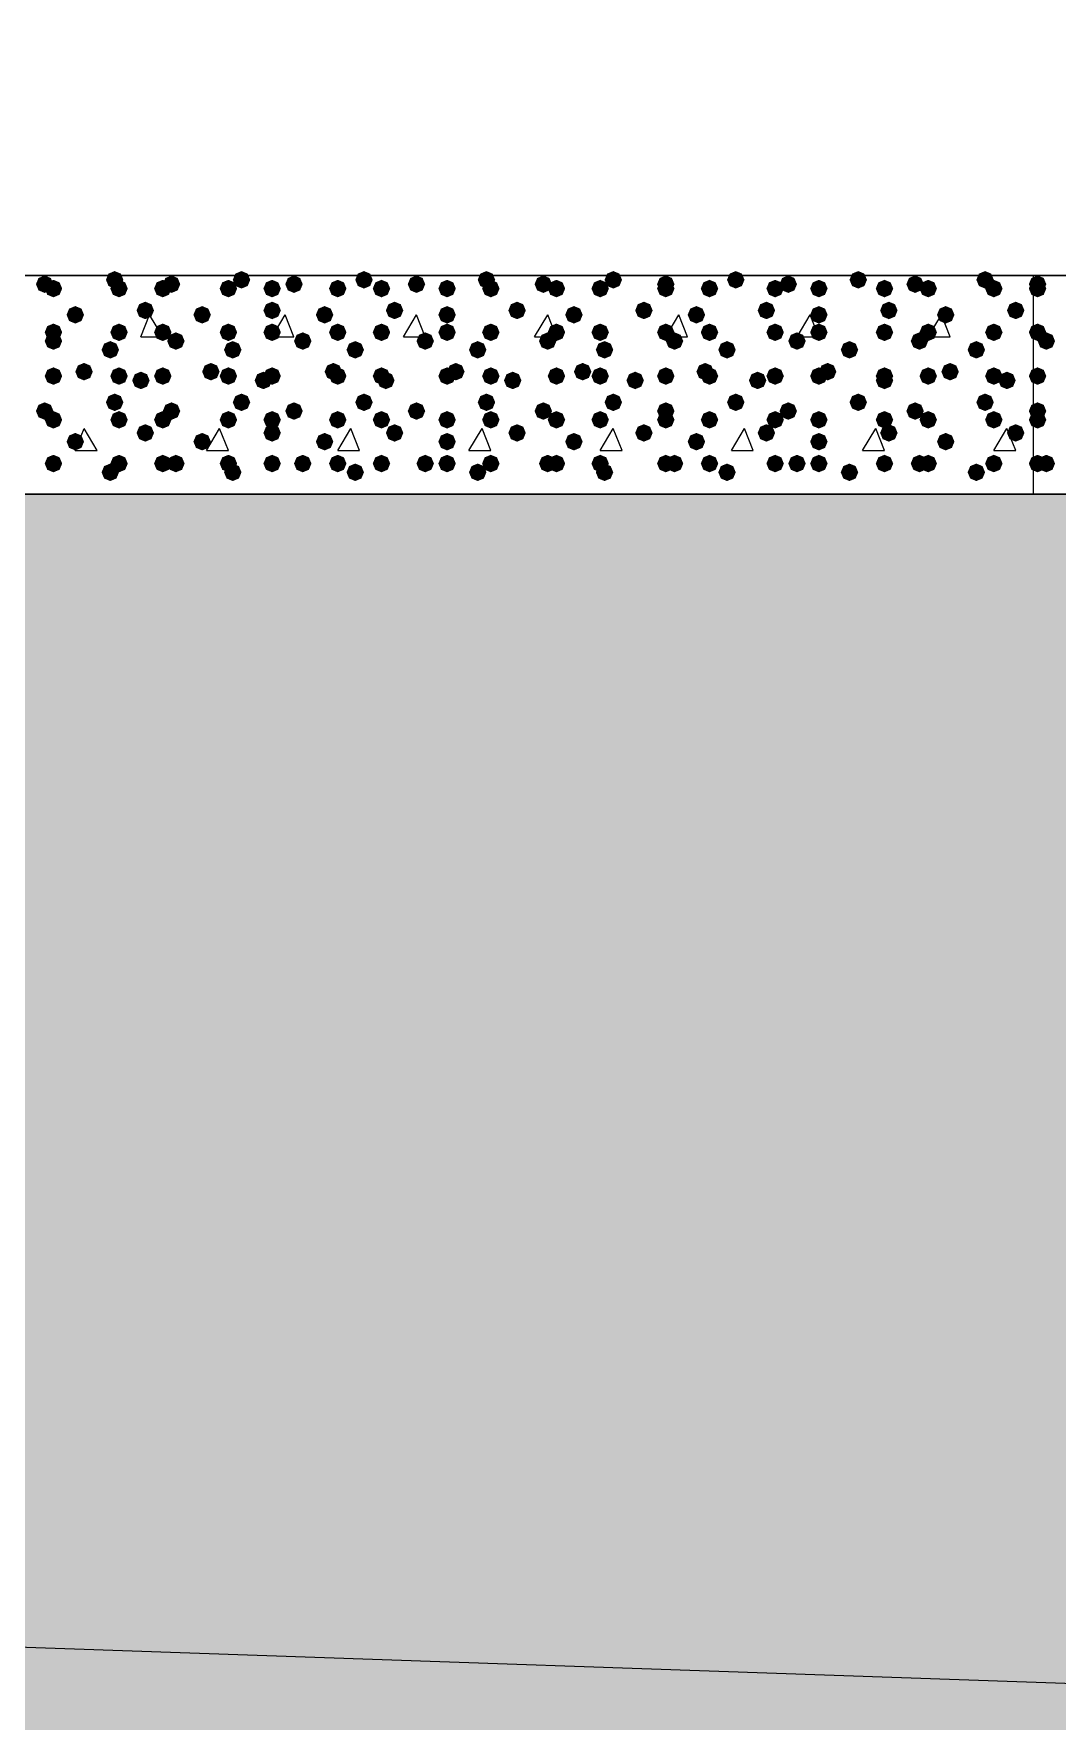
# Model space of a CAD drawing. Header units: millimetres. Extents: x 0 to 420, y 0 to 297.
# Drawn here: x 354.77 to 364.68, y 148.61 to 164.94 of the extents above; entities that cross this region are included whole.
import ezdxf

# ---------------------------------------------------------------- set-up
doc = ezdxf.new("R2010")
doc.units = ezdxf.units.MM
doc.layers.get('0').update_dxf_attribs({"linetype": 'CONTINUOUS'})

msp = doc.modelspace()

# ---------------------------------------------------------------- hatches: boundary and pattern name
at = {"true_color": 0x000008}
for points in [[(354.965, 162.517667), (354.940129, 162.457871), (354.880333, 162.433), (354.820538, 162.457871), (354.795667, 162.517667), (354.820537, 162.577462), (354.880333, 162.602333), (354.940129, 162.577463)], [(355.049667, 162.475333), (355.024796, 162.415537), (354.965, 162.390667), (354.905204, 162.415537), (354.880333, 162.475333), (354.905204, 162.535129), (354.965, 162.56), (355.024796, 162.535129)], [(355.642333, 162.56), (355.617462, 162.500204), (355.557667, 162.475333), (355.497871, 162.500204), (355.473, 162.56), (355.497871, 162.619796), (355.557667, 162.644667), (355.617462, 162.619796)], [(355.684667, 162.475333), (355.659796, 162.415537), (355.6, 162.390667), (355.540204, 162.415537), (355.515333, 162.475333), (355.540204, 162.535129), (355.6, 162.56), (355.659796, 162.535129)], [(356.108, 162.475333), (356.083129, 162.415537), (356.023333, 162.390667), (355.963538, 162.415537), (355.938667, 162.475333), (355.963537, 162.535129), (356.023333, 162.56), (356.083129, 162.535129)], [(356.192667, 162.517667), (356.167796, 162.457871), (356.108, 162.433), (356.048204, 162.457871), (356.023333, 162.517667), (356.048204, 162.577462), (356.108, 162.602333), (356.167796, 162.577463)], [(356.743, 162.475333), (356.718129, 162.415537), (356.658333, 162.390667), (356.598538, 162.415537), (356.573667, 162.475333), (356.598537, 162.535129), (356.658333, 162.56), (356.718129, 162.535129)], [(356.87, 162.56), (356.845129, 162.500204), (356.785333, 162.475333), (356.725537, 162.500204), (356.700667, 162.56), (356.725537, 162.619796), (356.785333, 162.644667), (356.845129, 162.619796)], [(357.166333, 162.475333), (357.141462, 162.415537), (357.081667, 162.390667), (357.021871, 162.415537), (356.997, 162.475333), (357.021871, 162.535129), (357.081667, 162.56), (357.141462, 162.535129)], [(357.378, 162.517667), (357.353129, 162.457871), (357.293333, 162.433), (357.233538, 162.457871), (357.208667, 162.517667), (357.233537, 162.577462), (357.293333, 162.602333), (357.353129, 162.577463)], [(357.801333, 162.475333), (357.776462, 162.415537), (357.716667, 162.390667), (357.656871, 162.415537), (357.632, 162.475333), (357.656871, 162.535129), (357.716667, 162.56), (357.776462, 162.535129)], [(358.055333, 162.56), (358.030463, 162.500204), (357.970667, 162.475333), (357.910871, 162.500204), (357.886, 162.56), (357.910871, 162.619796), (357.970667, 162.644667), (358.030462, 162.619796)], [(358.224667, 162.475333), (358.199796, 162.415537), (358.14, 162.390667), (358.080204, 162.415537), (358.055333, 162.475333), (358.080204, 162.535129), (358.14, 162.56), (358.199796, 162.535129)], [(358.563333, 162.517667), (358.538462, 162.457871), (358.478667, 162.433), (358.418871, 162.457871), (358.394, 162.517667), (358.418871, 162.577462), (358.478667, 162.602333), (358.538462, 162.577463)], [(358.859667, 162.475333), (358.834796, 162.415537), (358.775, 162.390667), (358.715204, 162.415537), (358.690333, 162.475333), (358.715204, 162.535129), (358.775, 162.56), (358.834796, 162.535129)], [(359.240667, 162.56), (359.215796, 162.500204), (359.156, 162.475333), (359.096204, 162.500204), (359.071333, 162.56), (359.096204, 162.619796), (359.156, 162.644667), (359.215796, 162.619796)], [(359.283, 162.475333), (359.258129, 162.415537), (359.198333, 162.390667), (359.138537, 162.415537), (359.113667, 162.475333), (359.138537, 162.535129), (359.198333, 162.56), (359.258129, 162.535129)], [(359.791, 162.517667), (359.766129, 162.457871), (359.706333, 162.433), (359.646538, 162.457871), (359.621667, 162.517667), (359.646537, 162.577462), (359.706333, 162.602333), (359.766129, 162.577463)], [(359.918, 162.475333), (359.893129, 162.415537), (359.833333, 162.390667), (359.773537, 162.415537), (359.748667, 162.475333), (359.773537, 162.535129), (359.833333, 162.56), (359.893129, 162.535129)], [(360.341333, 162.475333), (360.316462, 162.415537), (360.256667, 162.390667), (360.196871, 162.415537), (360.172, 162.475333), (360.196871, 162.535129), (360.256667, 162.56), (360.316462, 162.535129)], [(360.468333, 162.56), (360.443463, 162.500204), (360.383667, 162.475333), (360.323871, 162.500204), (360.299, 162.56), (360.323871, 162.619796), (360.383667, 162.644667), (360.443462, 162.619796)], [(360.976333, 162.517667), (360.951462, 162.457871), (360.891667, 162.433), (360.831871, 162.457871), (360.807, 162.517667), (360.831871, 162.577462), (360.891667, 162.602333), (360.951462, 162.577463)], [(360.976333, 162.475333), (360.951462, 162.415537), (360.891667, 162.390667), (360.831871, 162.415537), (360.807, 162.475333), (360.831871, 162.535129), (360.891667, 162.56), (360.951462, 162.535129)], [(361.399667, 162.475333), (361.374796, 162.415537), (361.315, 162.390667), (361.255204, 162.415537), (361.230333, 162.475333), (361.255204, 162.535129), (361.315, 162.56), (361.374796, 162.535129)], [(361.653667, 162.56), (361.628796, 162.500204), (361.569, 162.475333), (361.509204, 162.500204), (361.484333, 162.56), (361.509204, 162.619796), (361.569, 162.644667), (361.628796, 162.619796)], [(362.034667, 162.475333), (362.009796, 162.415537), (361.95, 162.390667), (361.890204, 162.415537), (361.865333, 162.475333), (361.890204, 162.535129), (361.95, 162.56), (362.009796, 162.535129)], [(362.161667, 162.517667), (362.136796, 162.457871), (362.077, 162.433), (362.017204, 162.457871), (361.992333, 162.517667), (362.017204, 162.577462), (362.077, 162.602333), (362.136796, 162.577463)], [(362.458, 162.475333), (362.433129, 162.415537), (362.373333, 162.390667), (362.313538, 162.415537), (362.288667, 162.475333), (362.313537, 162.535129), (362.373333, 162.56), (362.433129, 162.535129)], [(362.839, 162.56), (362.814129, 162.500204), (362.754333, 162.475333), (362.694537, 162.500204), (362.669667, 162.56), (362.694537, 162.619796), (362.754333, 162.644667), (362.814129, 162.619796)], [(363.093, 162.475333), (363.068129, 162.415537), (363.008333, 162.390667), (362.948537, 162.415537), (362.923667, 162.475333), (362.948537, 162.535129), (363.008333, 162.56), (363.068129, 162.535129)], [(363.389333, 162.517667), (363.364462, 162.457871), (363.304667, 162.433), (363.244871, 162.457871), (363.22, 162.517667), (363.244871, 162.577462), (363.304667, 162.602333), (363.364462, 162.577463)], [(363.516333, 162.475333), (363.491463, 162.415537), (363.431667, 162.390667), (363.371871, 162.415537), (363.347, 162.475333), (363.371871, 162.535129), (363.431667, 162.56), (363.491462, 162.535129)], [(364.066667, 162.56), (364.041796, 162.500204), (363.982, 162.475333), (363.922204, 162.500204), (363.897333, 162.56), (363.922204, 162.619796), (363.982, 162.644667), (364.041796, 162.619796)], [(364.151333, 162.475333), (364.126463, 162.415537), (364.066667, 162.390667), (364.006871, 162.415537), (363.982, 162.475333), (364.006871, 162.535129), (364.066667, 162.56), (364.126462, 162.535129)], [(355.938667, 162.263667), (355.913796, 162.203871), (355.854, 162.179), (355.794204, 162.203871), (355.769333, 162.263667), (355.794204, 162.323462), (355.854, 162.348333), (355.913796, 162.323463)], [(357.166333, 162.263667), (357.141462, 162.203871), (357.081667, 162.179), (357.021871, 162.203871), (356.997, 162.263667), (357.021871, 162.323462), (357.081667, 162.348333), (357.141462, 162.323463)], [(358.351667, 162.263667), (358.326796, 162.203871), (358.267, 162.179), (358.207204, 162.203871), (358.182333, 162.263667), (358.207204, 162.323462), (358.267, 162.348333), (358.326796, 162.323463)], [(359.537, 162.263667), (359.512129, 162.203871), (359.452333, 162.179), (359.392538, 162.203871), (359.367667, 162.263667), (359.392537, 162.323462), (359.452333, 162.348333), (359.512129, 162.323463)], [(360.764667, 162.263667), (360.739796, 162.203871), (360.68, 162.179), (360.620204, 162.203871), (360.595333, 162.263667), (360.620204, 162.323462), (360.68, 162.348333), (360.739796, 162.323463)], [(361.95, 162.263667), (361.925129, 162.203871), (361.865333, 162.179), (361.805538, 162.203871), (361.780667, 162.263667), (361.805537, 162.323462), (361.865333, 162.348333), (361.925129, 162.323463)], [(363.135333, 162.263667), (363.110463, 162.203871), (363.050667, 162.179), (362.990871, 162.203871), (362.966, 162.263667), (362.990871, 162.323462), (363.050667, 162.348333), (363.110462, 162.323463)], [(364.363, 162.263667), (364.338129, 162.203871), (364.278333, 162.179), (364.218538, 162.203871), (364.193667, 162.263667), (364.218537, 162.323462), (364.278333, 162.348333), (364.338129, 162.323463)], [(355.261333, 162.221333), (355.236463, 162.161537), (355.176667, 162.136667), (355.116871, 162.161537), (355.092, 162.221333), (355.116871, 162.281129), (355.176667, 162.306), (355.236462, 162.281129)], [(356.489, 162.221333), (356.464129, 162.161537), (356.404333, 162.136667), (356.344538, 162.161537), (356.319667, 162.221333), (356.344537, 162.281129), (356.404333, 162.306), (356.464129, 162.281129)], [(357.674333, 162.221333), (357.649462, 162.161537), (357.589667, 162.136667), (357.529871, 162.161537), (357.505, 162.221333), (357.529871, 162.281129), (357.589667, 162.306), (357.649462, 162.281129)], [(358.859667, 162.221333), (358.834796, 162.161537), (358.775, 162.136667), (358.715204, 162.161537), (358.690333, 162.221333), (358.715204, 162.281129), (358.775, 162.306), (358.834796, 162.281129)], [(360.087333, 162.221333), (360.062462, 162.161537), (360.002667, 162.136667), (359.942871, 162.161537), (359.918, 162.221333), (359.942871, 162.281129), (360.002667, 162.306), (360.062462, 162.281129)], [(361.272667, 162.221333), (361.247796, 162.161537), (361.188, 162.136667), (361.128204, 162.161537), (361.103333, 162.221333), (361.128204, 162.281129), (361.188, 162.306), (361.247796, 162.281129)], [(362.458, 162.221333), (362.433129, 162.161537), (362.373333, 162.136667), (362.313538, 162.161537), (362.288667, 162.221333), (362.313537, 162.281129), (362.373333, 162.306), (362.433129, 162.281129)], [(363.685667, 162.221333), (363.660796, 162.161537), (363.601, 162.136667), (363.541204, 162.161537), (363.516333, 162.221333), (363.541204, 162.281129), (363.601, 162.306), (363.660796, 162.281129)], [(355.049667, 162.052), (355.024796, 161.992204), (354.965, 161.967333), (354.905204, 161.992204), (354.880333, 162.052), (354.905204, 162.111796), (354.965, 162.136667), (355.024796, 162.111796)], [(355.049667, 161.967333), (355.024796, 161.907537), (354.965, 161.882667), (354.905204, 161.907537), (354.880333, 161.967333), (354.905204, 162.027129), (354.965, 162.052), (355.024796, 162.027129)], [(355.684667, 162.052), (355.659796, 161.992204), (355.6, 161.967333), (355.540204, 161.992204), (355.515333, 162.052), (355.540204, 162.111796), (355.6, 162.136667), (355.659796, 162.111796)], [(356.108, 162.052), (356.083129, 161.992204), (356.023333, 161.967333), (355.963538, 161.992204), (355.938667, 162.052), (355.963537, 162.111796), (356.023333, 162.136667), (356.083129, 162.111796)], [(356.235, 161.967333), (356.210129, 161.907537), (356.150333, 161.882667), (356.090537, 161.907537), (356.065667, 161.967333), (356.090537, 162.027129), (356.150333, 162.052), (356.210129, 162.027129)], [(356.743, 162.052), (356.718129, 161.992204), (356.658333, 161.967333), (356.598538, 161.992204), (356.573667, 162.052), (356.598537, 162.111796), (356.658333, 162.136667), (356.718129, 162.111796)], [(357.166333, 162.052), (357.141462, 161.992204), (357.081667, 161.967333), (357.021871, 161.992204), (356.997, 162.052), (357.021871, 162.111796), (357.081667, 162.136667), (357.141462, 162.111796)], [(357.462667, 161.967333), (357.437796, 161.907537), (357.378, 161.882667), (357.318204, 161.907537), (357.293333, 161.967333), (357.318204, 162.027129), (357.378, 162.052), (357.437796, 162.027129)], [(357.801333, 162.052), (357.776462, 161.992204), (357.716667, 161.967333), (357.656871, 161.992204), (357.632, 162.052), (357.656871, 162.111796), (357.716667, 162.136667), (357.776462, 162.111796)], [(358.224667, 162.052), (358.199796, 161.992204), (358.14, 161.967333), (358.080204, 161.992204), (358.055333, 162.052), (358.080204, 162.111796), (358.14, 162.136667), (358.199796, 162.111796)], [(358.648, 161.967333), (358.623129, 161.907537), (358.563333, 161.882667), (358.503537, 161.907537), (358.478667, 161.967333), (358.503537, 162.027129), (358.563333, 162.052), (358.623129, 162.027129)], [(358.859667, 162.052), (358.834796, 161.992204), (358.775, 161.967333), (358.715204, 161.992204), (358.690333, 162.052), (358.715204, 162.111796), (358.775, 162.136667), (358.834796, 162.111796)], [(359.283, 162.052), (359.258129, 161.992204), (359.198333, 161.967333), (359.138537, 161.992204), (359.113667, 162.052), (359.138537, 162.111796), (359.198333, 162.136667), (359.258129, 162.111796)], [(359.833333, 161.967333), (359.808463, 161.907537), (359.748667, 161.882667), (359.688871, 161.907537), (359.664, 161.967333), (359.688871, 162.027129), (359.748667, 162.052), (359.808462, 162.027129)], [(359.918, 162.052), (359.893129, 161.992204), (359.833333, 161.967333), (359.773537, 161.992204), (359.748667, 162.052), (359.773537, 162.111796), (359.833333, 162.136667), (359.893129, 162.111796)], [(360.341333, 162.052), (360.316462, 161.992204), (360.256667, 161.967333), (360.196871, 161.992204), (360.172, 162.052), (360.196871, 162.111796), (360.256667, 162.136667), (360.316462, 162.111796)], [(360.976333, 162.052), (360.951462, 161.992204), (360.891667, 161.967333), (360.831871, 161.992204), (360.807, 162.052), (360.831871, 162.111796), (360.891667, 162.136667), (360.951462, 162.111796)], [(361.061, 161.967333), (361.036129, 161.907537), (360.976333, 161.882667), (360.916538, 161.907537), (360.891667, 161.967333), (360.916537, 162.027129), (360.976333, 162.052), (361.036129, 162.027129)], [(361.399667, 162.052), (361.374796, 161.992204), (361.315, 161.967333), (361.255204, 161.992204), (361.230333, 162.052), (361.255204, 162.111796), (361.315, 162.136667), (361.374796, 162.111796)], [(362.034667, 162.052), (362.009796, 161.992204), (361.95, 161.967333), (361.890204, 161.992204), (361.865333, 162.052), (361.890204, 162.111796), (361.95, 162.136667), (362.009796, 162.111796)], [(362.246333, 161.967333), (362.221462, 161.907537), (362.161667, 161.882667), (362.101871, 161.907537), (362.077, 161.967333), (362.101871, 162.027129), (362.161667, 162.052), (362.221462, 162.027129)], [(362.458, 162.052), (362.433129, 161.992204), (362.373333, 161.967333), (362.313538, 161.992204), (362.288667, 162.052), (362.313537, 162.111796), (362.373333, 162.136667), (362.433129, 162.111796)], [(363.093, 162.052), (363.068129, 161.992204), (363.008333, 161.967333), (362.948537, 161.992204), (362.923667, 162.052), (362.948537, 162.111796), (363.008333, 162.136667), (363.068129, 162.111796)], [(363.431667, 161.967333), (363.406796, 161.907537), (363.347, 161.882667), (363.287204, 161.907537), (363.262333, 161.967333), (363.287204, 162.027129), (363.347, 162.052), (363.406796, 162.027129)], [(363.516333, 162.052), (363.491463, 161.992204), (363.431667, 161.967333), (363.371871, 161.992204), (363.347, 162.052), (363.371871, 162.111796), (363.431667, 162.136667), (363.491462, 162.111796)], [(364.151333, 162.052), (364.126463, 161.992204), (364.066667, 161.967333), (364.006871, 161.992204), (363.982, 162.052), (364.006871, 162.111796), (364.066667, 162.136667), (364.126462, 162.111796)], [(355.6, 161.882667), (355.575129, 161.822871), (355.515333, 161.798), (355.455537, 161.822871), (355.430667, 161.882667), (355.455537, 161.942462), (355.515333, 161.967333), (355.575129, 161.942463)], [(356.785333, 161.882667), (356.760463, 161.822871), (356.700667, 161.798), (356.640871, 161.822871), (356.616, 161.882667), (356.640871, 161.942462), (356.700667, 161.967333), (356.760462, 161.942463)], [(357.970667, 161.882667), (357.945796, 161.822871), (357.886, 161.798), (357.826204, 161.822871), (357.801333, 161.882667), (357.826204, 161.942462), (357.886, 161.967333), (357.945796, 161.942463)], [(359.156, 161.882667), (359.131129, 161.822871), (359.071333, 161.798), (359.011537, 161.822871), (358.986667, 161.882667), (359.011537, 161.942462), (359.071333, 161.967333), (359.131129, 161.942463)], [(360.383667, 161.882667), (360.358796, 161.822871), (360.299, 161.798), (360.239204, 161.822871), (360.214333, 161.882667), (360.239204, 161.942462), (360.299, 161.967333), (360.358796, 161.942463)], [(361.569, 161.882667), (361.544129, 161.822871), (361.484333, 161.798), (361.424537, 161.822871), (361.399667, 161.882667), (361.424537, 161.942462), (361.484333, 161.967333), (361.544129, 161.942463)], [(362.754333, 161.882667), (362.729462, 161.822871), (362.669667, 161.798), (362.609871, 161.822871), (362.585, 161.882667), (362.609871, 161.942462), (362.669667, 161.967333), (362.729462, 161.942463)], [(363.982, 161.882667), (363.957129, 161.822871), (363.897333, 161.798), (363.837538, 161.822871), (363.812667, 161.882667), (363.837537, 161.942462), (363.897333, 161.967333), (363.957129, 161.942463)], [(355.049667, 161.628667), (355.024796, 161.568871), (354.965, 161.544), (354.905204, 161.568871), (354.880333, 161.628667), (354.905204, 161.688462), (354.965, 161.713333), (355.024796, 161.688463)], [(355.346, 161.671), (355.321129, 161.611204), (355.261333, 161.586333), (355.201537, 161.611204), (355.176667, 161.671), (355.201537, 161.730796), (355.261333, 161.755667), (355.321129, 161.730796)], [(355.684667, 161.628667), (355.659796, 161.568871), (355.6, 161.544), (355.540204, 161.568871), (355.515333, 161.628667), (355.540204, 161.688462), (355.6, 161.713333), (355.659796, 161.688463)], [(355.896333, 161.586333), (355.871463, 161.526537), (355.811667, 161.501667), (355.751871, 161.526537), (355.727, 161.586333), (355.751871, 161.646129), (355.811667, 161.671), (355.871462, 161.646129)], [(356.108, 161.628667), (356.083129, 161.568871), (356.023333, 161.544), (355.963538, 161.568871), (355.938667, 161.628667), (355.963537, 161.688462), (356.023333, 161.713333), (356.083129, 161.688463)], [(356.573667, 161.671), (356.548796, 161.611204), (356.489, 161.586333), (356.429204, 161.611204), (356.404333, 161.671), (356.429204, 161.730796), (356.489, 161.755667), (356.548796, 161.730796)], [(356.743, 161.628667), (356.718129, 161.568871), (356.658333, 161.544), (356.598538, 161.568871), (356.573667, 161.628667), (356.598537, 161.688462), (356.658333, 161.713333), (356.718129, 161.688463)], [(357.081667, 161.586333), (357.056796, 161.526537), (356.997, 161.501667), (356.937204, 161.526537), (356.912333, 161.586333), (356.937204, 161.646129), (356.997, 161.671), (357.056796, 161.646129)], [(357.166333, 161.628667), (357.141462, 161.568871), (357.081667, 161.544), (357.021871, 161.568871), (356.997, 161.628667), (357.021871, 161.688462), (357.081667, 161.713333), (357.141462, 161.688463)], [(357.759, 161.671), (357.734129, 161.611204), (357.674333, 161.586333), (357.614537, 161.611204), (357.589667, 161.671), (357.614537, 161.730796), (357.674333, 161.755667), (357.734129, 161.730796)], [(357.801333, 161.628667), (357.776462, 161.568871), (357.716667, 161.544), (357.656871, 161.568871), (357.632, 161.628667), (357.656871, 161.688462), (357.716667, 161.713333), (357.776462, 161.688463)], [(358.224667, 161.628667), (358.199796, 161.568871), (358.14, 161.544), (358.080204, 161.568871), (358.055333, 161.628667), (358.080204, 161.688462), (358.14, 161.713333), (358.199796, 161.688463)], [(358.267, 161.586333), (358.242129, 161.526537), (358.182333, 161.501667), (358.122538, 161.526537), (358.097667, 161.586333), (358.122537, 161.646129), (358.182333, 161.671), (358.242129, 161.646129)], [(358.859667, 161.628667), (358.834796, 161.568871), (358.775, 161.544), (358.715204, 161.568871), (358.690333, 161.628667), (358.715204, 161.688462), (358.775, 161.713333), (358.834796, 161.688463)], [(358.944333, 161.671), (358.919462, 161.611204), (358.859667, 161.586333), (358.799871, 161.611204), (358.775, 161.671), (358.799871, 161.730796), (358.859667, 161.755667), (358.919462, 161.730796)], [(359.283, 161.628667), (359.258129, 161.568871), (359.198333, 161.544), (359.138537, 161.568871), (359.113667, 161.628667), (359.138537, 161.688462), (359.198333, 161.713333), (359.258129, 161.688463)], [(359.494667, 161.586333), (359.469796, 161.526537), (359.41, 161.501667), (359.350204, 161.526537), (359.325333, 161.586333), (359.350204, 161.646129), (359.41, 161.671), (359.469796, 161.646129)], [(359.918, 161.628667), (359.893129, 161.568871), (359.833333, 161.544), (359.773537, 161.568871), (359.748667, 161.628667), (359.773537, 161.688462), (359.833333, 161.713333), (359.893129, 161.688463)], [(360.172, 161.671), (360.147129, 161.611204), (360.087333, 161.586333), (360.027537, 161.611204), (360.002667, 161.671), (360.027537, 161.730796), (360.087333, 161.755667), (360.147129, 161.730796)], [(360.341333, 161.628667), (360.316462, 161.568871), (360.256667, 161.544), (360.196871, 161.568871), (360.172, 161.628667), (360.196871, 161.688462), (360.256667, 161.713333), (360.316462, 161.688463)], [(360.68, 161.586333), (360.655129, 161.526537), (360.595333, 161.501667), (360.535538, 161.526537), (360.510667, 161.586333), (360.535537, 161.646129), (360.595333, 161.671), (360.655129, 161.646129)], [(360.976333, 161.628667), (360.951462, 161.568871), (360.891667, 161.544), (360.831871, 161.568871), (360.807, 161.628667), (360.831871, 161.688462), (360.891667, 161.713333), (360.951462, 161.688463)], [(361.357333, 161.671), (361.332462, 161.611204), (361.272667, 161.586333), (361.212871, 161.611204), (361.188, 161.671), (361.212871, 161.730796), (361.272667, 161.755667), (361.332462, 161.730796)], [(361.399667, 161.628667), (361.374796, 161.568871), (361.315, 161.544), (361.255204, 161.568871), (361.230333, 161.628667), (361.255204, 161.688462), (361.315, 161.713333), (361.374796, 161.688463)], [(361.865333, 161.586333), (361.840463, 161.526537), (361.780667, 161.501667), (361.720871, 161.526537), (361.696, 161.586333), (361.720871, 161.646129), (361.780667, 161.671), (361.840462, 161.646129)], [(362.034667, 161.628667), (362.009796, 161.568871), (361.95, 161.544), (361.890204, 161.568871), (361.865333, 161.628667), (361.890204, 161.688462), (361.95, 161.713333), (362.009796, 161.688463)], [(362.458, 161.628667), (362.433129, 161.568871), (362.373333, 161.544), (362.313538, 161.568871), (362.288667, 161.628667), (362.313537, 161.688462), (362.373333, 161.713333), (362.433129, 161.688463)], [(362.542667, 161.671), (362.517796, 161.611204), (362.458, 161.586333), (362.398204, 161.611204), (362.373333, 161.671), (362.398204, 161.730796), (362.458, 161.755667), (362.517796, 161.730796)], [(363.093, 161.628667), (363.068129, 161.568871), (363.008333, 161.544), (362.948537, 161.568871), (362.923667, 161.628667), (362.948537, 161.688462), (363.008333, 161.713333), (363.068129, 161.688463)], [(363.093, 161.586333), (363.068129, 161.526537), (363.008333, 161.501667), (362.948537, 161.526537), (362.923667, 161.586333), (362.948537, 161.646129), (363.008333, 161.671), (363.068129, 161.646129)], [(363.516333, 161.628667), (363.491463, 161.568871), (363.431667, 161.544), (363.371871, 161.568871), (363.347, 161.628667), (363.371871, 161.688462), (363.431667, 161.713333), (363.491462, 161.688463)], [(363.728, 161.671), (363.703129, 161.611204), (363.643333, 161.586333), (363.583538, 161.611204), (363.558667, 161.671), (363.583537, 161.730796), (363.643333, 161.755667), (363.703129, 161.730796)], [(364.151333, 161.628667), (364.126463, 161.568871), (364.066667, 161.544), (364.006871, 161.568871), (363.982, 161.628667), (364.006871, 161.688462), (364.066667, 161.713333), (364.126462, 161.688463)], [(364.278333, 161.586333), (364.253462, 161.526537), (364.193667, 161.501667), (364.133871, 161.526537), (364.109, 161.586333), (364.133871, 161.646129), (364.193667, 161.671), (364.253462, 161.646129)], [(354.965, 161.29), (354.940129, 161.230204), (354.880333, 161.205333), (354.820538, 161.230204), (354.795667, 161.29), (354.820537, 161.349796), (354.880333, 161.374667), (354.940129, 161.349796)], [(355.642333, 161.374667), (355.617462, 161.314871), (355.557667, 161.29), (355.497871, 161.314871), (355.473, 161.374667), (355.497871, 161.434462), (355.557667, 161.459333), (355.617462, 161.434463)], [(356.192667, 161.29), (356.167796, 161.230204), (356.108, 161.205333), (356.048204, 161.230204), (356.023333, 161.29), (356.048204, 161.349796), (356.108, 161.374667), (356.167796, 161.349796)], [(356.87, 161.374667), (356.845129, 161.314871), (356.785333, 161.29), (356.725537, 161.314871), (356.700667, 161.374667), (356.725537, 161.434462), (356.785333, 161.459333), (356.845129, 161.434463)], [(357.378, 161.29), (357.353129, 161.230204), (357.293333, 161.205333), (357.233538, 161.230204), (357.208667, 161.29), (357.233537, 161.349796), (357.293333, 161.374667), (357.353129, 161.349796)], [(358.055333, 161.374667), (358.030463, 161.314871), (357.970667, 161.29), (357.910871, 161.314871), (357.886, 161.374667), (357.910871, 161.434462), (357.970667, 161.459333), (358.030462, 161.434463)], [(358.563333, 161.29), (358.538462, 161.230204), (358.478667, 161.205333), (358.418871, 161.230204), (358.394, 161.29), (358.418871, 161.349796), (358.478667, 161.374667), (358.538462, 161.349796)], [(359.240667, 161.374667), (359.215796, 161.314871), (359.156, 161.29), (359.096204, 161.314871), (359.071333, 161.374667), (359.096204, 161.434462), (359.156, 161.459333), (359.215796, 161.434463)], [(359.791, 161.29), (359.766129, 161.230204), (359.706333, 161.205333), (359.646538, 161.230204), (359.621667, 161.29), (359.646537, 161.349796), (359.706333, 161.374667), (359.766129, 161.349796)], [(360.468333, 161.374667), (360.443463, 161.314871), (360.383667, 161.29), (360.323871, 161.314871), (360.299, 161.374667), (360.323871, 161.434462), (360.383667, 161.459333), (360.443462, 161.434463)], [(360.976333, 161.29), (360.951462, 161.230204), (360.891667, 161.205333), (360.831871, 161.230204), (360.807, 161.29), (360.831871, 161.349796), (360.891667, 161.374667), (360.951462, 161.349796)], [(361.653667, 161.374667), (361.628796, 161.314871), (361.569, 161.29), (361.509204, 161.314871), (361.484333, 161.374667), (361.509204, 161.434462), (361.569, 161.459333), (361.628796, 161.434463)], [(362.161667, 161.29), (362.136796, 161.230204), (362.077, 161.205333), (362.017204, 161.230204), (361.992333, 161.29), (362.017204, 161.349796), (362.077, 161.374667), (362.136796, 161.349796)], [(362.839, 161.374667), (362.814129, 161.314871), (362.754333, 161.29), (362.694537, 161.314871), (362.669667, 161.374667), (362.694537, 161.434462), (362.754333, 161.459333), (362.814129, 161.434463)], [(363.389333, 161.29), (363.364462, 161.230204), (363.304667, 161.205333), (363.244871, 161.230204), (363.22, 161.29), (363.244871, 161.349796), (363.304667, 161.374667), (363.364462, 161.349796)], [(364.066667, 161.374667), (364.041796, 161.314871), (363.982, 161.29), (363.922204, 161.314871), (363.897333, 161.374667), (363.922204, 161.434462), (363.982, 161.459333), (364.041796, 161.434463)], [(355.049667, 161.205333), (355.024796, 161.145537), (354.965, 161.120667), (354.905204, 161.145537), (354.880333, 161.205333), (354.905204, 161.265129), (354.965, 161.29), (355.024796, 161.265129)], [(355.684667, 161.205333), (355.659796, 161.145537), (355.6, 161.120667), (355.540204, 161.145537), (355.515333, 161.205333), (355.540204, 161.265129), (355.6, 161.29), (355.659796, 161.265129)], [(356.108, 161.205333), (356.083129, 161.145537), (356.023333, 161.120667), (355.963538, 161.145537), (355.938667, 161.205333), (355.963537, 161.265129), (356.023333, 161.29), (356.083129, 161.265129)], [(356.743, 161.205333), (356.718129, 161.145537), (356.658333, 161.120667), (356.598538, 161.145537), (356.573667, 161.205333), (356.598537, 161.265129), (356.658333, 161.29), (356.718129, 161.265129)], [(357.166333, 161.205333), (357.141462, 161.145537), (357.081667, 161.120667), (357.021871, 161.145537), (356.997, 161.205333), (357.021871, 161.265129), (357.081667, 161.29), (357.141462, 161.265129)], [(357.801333, 161.205333), (357.776462, 161.145537), (357.716667, 161.120667), (357.656871, 161.145537), (357.632, 161.205333), (357.656871, 161.265129), (357.716667, 161.29), (357.776462, 161.265129)], [(358.224667, 161.205333), (358.199796, 161.145537), (358.14, 161.120667), (358.080204, 161.145537), (358.055333, 161.205333), (358.080204, 161.265129), (358.14, 161.29), (358.199796, 161.265129)], [(358.859667, 161.205333), (358.834796, 161.145537), (358.775, 161.120667), (358.715204, 161.145537), (358.690333, 161.205333), (358.715204, 161.265129), (358.775, 161.29), (358.834796, 161.265129)], [(359.283, 161.205333), (359.258129, 161.145537), (359.198333, 161.120667), (359.138537, 161.145537), (359.113667, 161.205333), (359.138537, 161.265129), (359.198333, 161.29), (359.258129, 161.265129)], [(359.918, 161.205333), (359.893129, 161.145537), (359.833333, 161.120667), (359.773537, 161.145537), (359.748667, 161.205333), (359.773537, 161.265129), (359.833333, 161.29), (359.893129, 161.265129)], [(360.341333, 161.205333), (360.316462, 161.145537), (360.256667, 161.120667), (360.196871, 161.145537), (360.172, 161.205333), (360.196871, 161.265129), (360.256667, 161.29), (360.316462, 161.265129)], [(360.976333, 161.205333), (360.951462, 161.145537), (360.891667, 161.120667), (360.831871, 161.145537), (360.807, 161.205333), (360.831871, 161.265129), (360.891667, 161.29), (360.951462, 161.265129)], [(361.399667, 161.205333), (361.374796, 161.145537), (361.315, 161.120667), (361.255204, 161.145537), (361.230333, 161.205333), (361.255204, 161.265129), (361.315, 161.29), (361.374796, 161.265129)], [(362.034667, 161.205333), (362.009796, 161.145537), (361.95, 161.120667), (361.890204, 161.145537), (361.865333, 161.205333), (361.890204, 161.265129), (361.95, 161.29), (362.009796, 161.265129)], [(362.458, 161.205333), (362.433129, 161.145537), (362.373333, 161.120667), (362.313538, 161.145537), (362.288667, 161.205333), (362.313537, 161.265129), (362.373333, 161.29), (362.433129, 161.265129)], [(363.093, 161.205333), (363.068129, 161.145537), (363.008333, 161.120667), (362.948537, 161.145537), (362.923667, 161.205333), (362.948537, 161.265129), (363.008333, 161.29), (363.068129, 161.265129)], [(363.516333, 161.205333), (363.491463, 161.145537), (363.431667, 161.120667), (363.371871, 161.145537), (363.347, 161.205333), (363.371871, 161.265129), (363.431667, 161.29), (363.491462, 161.265129)], [(364.151333, 161.205333), (364.126463, 161.145537), (364.066667, 161.120667), (364.006871, 161.145537), (363.982, 161.205333), (364.006871, 161.265129), (364.066667, 161.29), (364.126462, 161.265129)], [(355.261333, 160.993667), (355.236463, 160.933871), (355.176667, 160.909), (355.116871, 160.933871), (355.092, 160.993667), (355.116871, 161.053462), (355.176667, 161.078333), (355.236462, 161.053463)], [(355.938667, 161.078333), (355.913796, 161.018537), (355.854, 160.993667), (355.794204, 161.018537), (355.769333, 161.078333), (355.794204, 161.138129), (355.854, 161.163), (355.913796, 161.138129)], [(356.489, 160.993667), (356.464129, 160.933871), (356.404333, 160.909), (356.344538, 160.933871), (356.319667, 160.993667), (356.344537, 161.053462), (356.404333, 161.078333), (356.464129, 161.053463)], [(357.166333, 161.078333), (357.141462, 161.018537), (357.081667, 160.993667), (357.021871, 161.018537), (356.997, 161.078333), (357.021871, 161.138129), (357.081667, 161.163), (357.141462, 161.138129)], [(357.674333, 160.993667), (357.649462, 160.933871), (357.589667, 160.909), (357.529871, 160.933871), (357.505, 160.993667), (357.529871, 161.053462), (357.589667, 161.078333), (357.649462, 161.053463)], [(358.351667, 161.078333), (358.326796, 161.018537), (358.267, 160.993667), (358.207204, 161.018537), (358.182333, 161.078333), (358.207204, 161.138129), (358.267, 161.163), (358.326796, 161.138129)], [(358.859667, 160.993667), (358.834796, 160.933871), (358.775, 160.909), (358.715204, 160.933871), (358.690333, 160.993667), (358.715204, 161.053462), (358.775, 161.078333), (358.834796, 161.053463)], [(359.537, 161.078333), (359.512129, 161.018537), (359.452333, 160.993667), (359.392538, 161.018537), (359.367667, 161.078333), (359.392537, 161.138129), (359.452333, 161.163), (359.512129, 161.138129)], [(360.087333, 160.993667), (360.062462, 160.933871), (360.002667, 160.909), (359.942871, 160.933871), (359.918, 160.993667), (359.942871, 161.053462), (360.002667, 161.078333), (360.062462, 161.053463)], [(360.764667, 161.078333), (360.739796, 161.018537), (360.68, 160.993667), (360.620204, 161.018537), (360.595333, 161.078333), (360.620204, 161.138129), (360.68, 161.163), (360.739796, 161.138129)], [(361.272667, 160.993667), (361.247796, 160.933871), (361.188, 160.909), (361.128204, 160.933871), (361.103333, 160.993667), (361.128204, 161.053462), (361.188, 161.078333), (361.247796, 161.053463)], [(361.95, 161.078333), (361.925129, 161.018537), (361.865333, 160.993667), (361.805538, 161.018537), (361.780667, 161.078333), (361.805537, 161.138129), (361.865333, 161.163), (361.925129, 161.138129)], [(362.458, 160.993667), (362.433129, 160.933871), (362.373333, 160.909), (362.313538, 160.933871), (362.288667, 160.993667), (362.313537, 161.053462), (362.373333, 161.078333), (362.433129, 161.053463)], [(363.135333, 161.078333), (363.110463, 161.018537), (363.050667, 160.993667), (362.990871, 161.018537), (362.966, 161.078333), (362.990871, 161.138129), (363.050667, 161.163), (363.110462, 161.138129)], [(363.685667, 160.993667), (363.660796, 160.933871), (363.601, 160.909), (363.541204, 160.933871), (363.516333, 160.993667), (363.541204, 161.053462), (363.601, 161.078333), (363.660796, 161.053463)], [(364.363, 161.078333), (364.338129, 161.018537), (364.278333, 160.993667), (364.218538, 161.018537), (364.193667, 161.078333), (364.218537, 161.138129), (364.278333, 161.163), (364.338129, 161.138129)], [(355.049667, 160.782), (355.024796, 160.722204), (354.965, 160.697333), (354.905204, 160.722204), (354.880333, 160.782), (354.905204, 160.841796), (354.965, 160.866667), (355.024796, 160.841796)], [(355.049667, 160.782), (355.024796, 160.722204), (354.965, 160.697333), (354.905204, 160.722204), (354.880333, 160.782), (354.905204, 160.841796), (354.965, 160.866667), (355.024796, 160.841796)], [(355.684667, 160.782), (355.659796, 160.722204), (355.6, 160.697333), (355.540204, 160.722204), (355.515333, 160.782), (355.540204, 160.841796), (355.6, 160.866667), (355.659796, 160.841796)], [(356.108, 160.782), (356.083129, 160.722204), (356.023333, 160.697333), (355.963538, 160.722204), (355.938667, 160.782), (355.963537, 160.841796), (356.023333, 160.866667), (356.083129, 160.841796)], [(356.235, 160.782), (356.210129, 160.722204), (356.150333, 160.697333), (356.090537, 160.722204), (356.065667, 160.782), (356.090537, 160.841796), (356.150333, 160.866667), (356.210129, 160.841796)], [(356.743, 160.782), (356.718129, 160.722204), (356.658333, 160.697333), (356.598538, 160.722204), (356.573667, 160.782), (356.598537, 160.841796), (356.658333, 160.866667), (356.718129, 160.841796)], [(357.166333, 160.782), (357.141462, 160.722204), (357.081667, 160.697333), (357.021871, 160.722204), (356.997, 160.782), (357.021871, 160.841796), (357.081667, 160.866667), (357.141462, 160.841796)], [(357.462667, 160.782), (357.437796, 160.722204), (357.378, 160.697333), (357.318204, 160.722204), (357.293333, 160.782), (357.318204, 160.841796), (357.378, 160.866667), (357.437796, 160.841796)], [(357.801333, 160.782), (357.776462, 160.722204), (357.716667, 160.697333), (357.656871, 160.722204), (357.632, 160.782), (357.656871, 160.841796), (357.716667, 160.866667), (357.776462, 160.841796)], [(358.224667, 160.782), (358.199796, 160.722204), (358.14, 160.697333), (358.080204, 160.722204), (358.055333, 160.782), (358.080204, 160.841796), (358.14, 160.866667), (358.199796, 160.841796)], [(358.648, 160.782), (358.623129, 160.722204), (358.563333, 160.697333), (358.503537, 160.722204), (358.478667, 160.782), (358.503537, 160.841796), (358.563333, 160.866667), (358.623129, 160.841796)], [(358.859667, 160.782), (358.834796, 160.722204), (358.775, 160.697333), (358.715204, 160.722204), (358.690333, 160.782), (358.715204, 160.841796), (358.775, 160.866667), (358.834796, 160.841796)], [(359.283, 160.782), (359.258129, 160.722204), (359.198333, 160.697333), (359.138537, 160.722204), (359.113667, 160.782), (359.138537, 160.841796), (359.198333, 160.866667), (359.258129, 160.841796)], [(359.833333, 160.782), (359.808463, 160.722204), (359.748667, 160.697333), (359.688871, 160.722204), (359.664, 160.782), (359.688871, 160.841796), (359.748667, 160.866667), (359.808462, 160.841796)], [(359.918, 160.782), (359.893129, 160.722204), (359.833333, 160.697333), (359.773537, 160.722204), (359.748667, 160.782), (359.773537, 160.841796), (359.833333, 160.866667), (359.893129, 160.841796)], [(360.341333, 160.782), (360.316462, 160.722204), (360.256667, 160.697333), (360.196871, 160.722204), (360.172, 160.782), (360.196871, 160.841796), (360.256667, 160.866667), (360.316462, 160.841796)], [(360.976333, 160.782), (360.951462, 160.722204), (360.891667, 160.697333), (360.831871, 160.722204), (360.807, 160.782), (360.831871, 160.841796), (360.891667, 160.866667), (360.951462, 160.841796)], [(361.061, 160.782), (361.036129, 160.722204), (360.976333, 160.697333), (360.916538, 160.722204), (360.891667, 160.782), (360.916537, 160.841796), (360.976333, 160.866667), (361.036129, 160.841796)], [(361.399667, 160.782), (361.374796, 160.722204), (361.315, 160.697333), (361.255204, 160.722204), (361.230333, 160.782), (361.255204, 160.841796), (361.315, 160.866667), (361.374796, 160.841796)], [(362.034667, 160.782), (362.009796, 160.722204), (361.95, 160.697333), (361.890204, 160.722204), (361.865333, 160.782), (361.890204, 160.841796), (361.95, 160.866667), (362.009796, 160.841796)], [(362.246333, 160.782), (362.221462, 160.722204), (362.161667, 160.697333), (362.101871, 160.722204), (362.077, 160.782), (362.101871, 160.841796), (362.161667, 160.866667), (362.221462, 160.841796)], [(362.458, 160.782), (362.433129, 160.722204), (362.373333, 160.697333), (362.313538, 160.722204), (362.288667, 160.782), (362.313537, 160.841796), (362.373333, 160.866667), (362.433129, 160.841796)], [(363.093, 160.782), (363.068129, 160.722204), (363.008333, 160.697333), (362.948537, 160.722204), (362.923667, 160.782), (362.948537, 160.841796), (363.008333, 160.866667), (363.068129, 160.841796)], [(363.431667, 160.782), (363.406796, 160.722204), (363.347, 160.697333), (363.287204, 160.722204), (363.262333, 160.782), (363.287204, 160.841796), (363.347, 160.866667), (363.406796, 160.841796)], [(363.516333, 160.782), (363.491463, 160.722204), (363.431667, 160.697333), (363.371871, 160.722204), (363.347, 160.782), (363.371871, 160.841796), (363.431667, 160.866667), (363.491462, 160.841796)], [(364.151333, 160.782), (364.126463, 160.722204), (364.066667, 160.697333), (364.006871, 160.722204), (363.982, 160.782), (364.006871, 160.841796), (364.066667, 160.866667), (364.126462, 160.841796)], [(355.6, 160.697333), (355.575129, 160.637537), (355.515333, 160.612667), (355.455537, 160.637537), (355.430667, 160.697333), (355.455537, 160.757129), (355.515333, 160.782), (355.575129, 160.757129)], [(356.785333, 160.697333), (356.760463, 160.637537), (356.700667, 160.612667), (356.640871, 160.637537), (356.616, 160.697333), (356.640871, 160.757129), (356.700667, 160.782), (356.760462, 160.757129)], [(357.970667, 160.697333), (357.945796, 160.637537), (357.886, 160.612667), (357.826204, 160.637537), (357.801333, 160.697333), (357.826204, 160.757129), (357.886, 160.782), (357.945796, 160.757129)], [(359.156, 160.697333), (359.131129, 160.637537), (359.071333, 160.612667), (359.011537, 160.637537), (358.986667, 160.697333), (359.011537, 160.757129), (359.071333, 160.782), (359.131129, 160.757129)], [(360.383667, 160.697333), (360.358796, 160.637537), (360.299, 160.612667), (360.239204, 160.637537), (360.214333, 160.697333), (360.239204, 160.757129), (360.299, 160.782), (360.358796, 160.757129)], [(361.569, 160.697333), (361.544129, 160.637537), (361.484333, 160.612667), (361.424537, 160.637537), (361.399667, 160.697333), (361.424537, 160.757129), (361.484333, 160.782), (361.544129, 160.757129)], [(362.754333, 160.697333), (362.729462, 160.637537), (362.669667, 160.612667), (362.609871, 160.637537), (362.585, 160.697333), (362.609871, 160.757129), (362.669667, 160.782), (362.729462, 160.757129)], [(363.982, 160.697333), (363.957129, 160.637537), (363.897333, 160.612667), (363.837538, 160.637537), (363.812667, 160.697333), (363.837537, 160.757129), (363.897333, 160.782), (363.957129, 160.757129)]]:
    msp.add_hatch(color=0, dxfattribs=at).paths.add_polyline_path(points, flags=0)
at = {"true_color": 0x000007}
for points in [[(364.574667, 162.517667), (364.549796, 162.457871), (364.49, 162.433), (364.430204, 162.457871), (364.405333, 162.517667), (364.430204, 162.577462), (364.49, 162.602333), (364.549796, 162.577463)], [(364.574667, 162.475333), (364.549796, 162.415537), (364.49, 162.390667), (364.430204, 162.415537), (364.405333, 162.475333), (364.430204, 162.535129), (364.49, 162.56), (364.549796, 162.535129)], [(364.574667, 162.052), (364.549796, 161.992204), (364.49, 161.967333), (364.430204, 161.992204), (364.405333, 162.052), (364.430204, 162.111796), (364.49, 162.136667), (364.549796, 162.111796)], [(364.659333, 161.967333), (364.634462, 161.907537), (364.574667, 161.882667), (364.514871, 161.907537), (364.49, 161.967333), (364.514871, 162.027129), (364.574667, 162.052), (364.634462, 162.027129)], [(364.574667, 161.628667), (364.549796, 161.568871), (364.49, 161.544), (364.430204, 161.568871), (364.405333, 161.628667), (364.430204, 161.688462), (364.49, 161.713333), (364.549796, 161.688463)], [(364.574667, 161.29), (364.549796, 161.230204), (364.49, 161.205333), (364.430204, 161.230204), (364.405333, 161.29), (364.430204, 161.349796), (364.49, 161.374667), (364.549796, 161.349796)], [(364.574667, 161.205333), (364.549796, 161.145537), (364.49, 161.120667), (364.430204, 161.145537), (364.405333, 161.205333), (364.430204, 161.265129), (364.49, 161.29), (364.549796, 161.265129)], [(364.574667, 160.782), (364.549796, 160.722204), (364.49, 160.697333), (364.430204, 160.722204), (364.405333, 160.782), (364.430204, 160.841796), (364.49, 160.866667), (364.549796, 160.841796)], [(364.659333, 160.782), (364.634462, 160.722204), (364.574667, 160.697333), (364.514871, 160.722204), (364.49, 160.782), (364.514871, 160.841796), (364.574667, 160.866667), (364.634462, 160.841796)]]:
    msp.add_hatch(color=0, dxfattribs=at).paths.add_polyline_path(points, flags=0)
at = {"true_color": 0x000008}
h = msp.add_hatch(color=0, dxfattribs=at)
h.paths.add_polyline_path([(379.603, 160.485667), (33.528, 160.485667), (379.603, 148.463)], flags=0)
h.paths.add_polyline_path([(33.528, 160.485667), (379.603, 148.463), (33.528, 148.463)], flags=0)

# ---------------------------------------------------------------- linework, layer by layer
at = {"color": 0, "true_color": 0x000007}
for points in [[(32.469667, 183.811333), (32.469667, 160.485667), (380.661333, 160.485667), (380.661333, 183.811333), (218.228333, 183.811333), (218.228333, 204.978), (194.902667, 204.978), (194.902667, 183.811333)], [(32.469667, 183.811333), (32.469667, 160.485667), (380.661333, 160.485667), (380.661333, 183.811333), (218.228333, 183.811333), (218.228333, 204.978), (194.902667, 204.978), (194.902667, 183.811333)], [(364.447667, 162.602333), (364.447667, 160.485667), (366.564333, 160.485667), (366.564333, 162.602333)]]:
    msp.add_lwpolyline(points, close=True, dxfattribs=at)
at = {"color": 0, "true_color": 0x0000fd}
msp.add_lwpolyline([(34.586333, 162.602333), (378.544667, 162.602333), (378.544667, 181.694667), (216.111667, 181.694667), (216.111667, 202.861333), (197.019333, 202.861333), (197.019333, 181.694667), (34.586333, 181.694667)], close=True, dxfattribs=at)
at = {"color": 0, "true_color": 0x000007}
for points in [[(364.447667, 162.602333), (345.355333, 162.602333)], [(345.355333, 160.485667), (364.447667, 160.485667)]]:
    msp.add_lwpolyline(points, dxfattribs=at)
at = {"color": 0, "true_color": 0x000008}
for points in [[(355.811667, 162.009667), (355.896333, 162.221333)], [(356.023333, 162.009667), (355.896333, 162.221333)], [(357.081667, 162.009667), (357.208667, 162.221333)], [(357.293333, 162.009667), (357.208667, 162.221333)], [(358.351667, 162.009667), (358.478667, 162.221333)], [(358.563333, 162.009667), (358.478667, 162.221333)], [(359.621667, 162.009667), (359.748667, 162.221333)], [(359.833333, 162.009667), (359.748667, 162.221333)], [(360.891667, 162.009667), (361.018667, 162.221333)], [(361.103333, 162.009667), (361.018667, 162.221333)], [(362.161667, 162.009667), (362.288667, 162.221333)], [(362.373333, 162.009667), (362.288667, 162.221333)], [(363.431667, 162.009667), (363.558667, 162.221333)], [(363.643333, 162.009667), (363.558667, 162.221333)], [(355.811667, 162.009667), (356.023333, 162.009667)], [(357.081667, 162.009667), (357.293333, 162.009667)], [(358.351667, 162.009667), (358.563333, 162.009667)], [(359.621667, 162.009667), (359.833333, 162.009667)], [(360.891667, 162.009667), (361.103333, 162.009667)], [(362.161667, 162.009667), (362.373333, 162.009667)], [(363.431667, 162.009667), (363.643333, 162.009667)], [(355.176667, 160.909), (355.261333, 161.120667)], [(355.388333, 160.909), (355.261333, 161.120667)], [(356.446667, 160.909), (356.573667, 161.120667)], [(356.658333, 160.909), (356.573667, 161.120667)], [(357.716667, 160.909), (357.843667, 161.120667)], [(357.928333, 160.909), (357.843667, 161.120667)], [(358.986667, 160.909), (359.113667, 161.120667)], [(359.198333, 160.909), (359.113667, 161.120667)], [(360.256667, 160.909), (360.383667, 161.120667)], [(360.468333, 160.909), (360.383667, 161.120667)], [(361.526667, 160.909), (361.653667, 161.120667)], [(361.738333, 160.909), (361.653667, 161.120667)], [(362.796667, 160.909), (362.923667, 161.120667)], [(363.008333, 160.909), (362.923667, 161.120667)], [(364.066667, 160.909), (364.193667, 161.120667)], [(364.278333, 160.909), (364.193667, 161.120667)], [(355.176667, 160.909), (355.388333, 160.909)], [(356.446667, 160.909), (356.658333, 160.909)], [(357.716667, 160.909), (357.928333, 160.909)], [(358.986667, 160.909), (359.198333, 160.909)], [(360.256667, 160.909), (360.468333, 160.909)], [(361.526667, 160.909), (361.738333, 160.909)], [(362.796667, 160.909), (363.008333, 160.909)], [(364.066667, 160.909), (364.278333, 160.909)]]:
    msp.add_lwpolyline(points, dxfattribs=at)
for points in [[(379.603, 160.485667), (33.528, 160.485667), (379.603, 148.463)], [(33.528, 160.485667), (379.603, 148.463), (33.528, 148.463)]]:
    msp.add_lwpolyline(points, close=True, dxfattribs=at)

doc.saveas('drawing.dxf')
